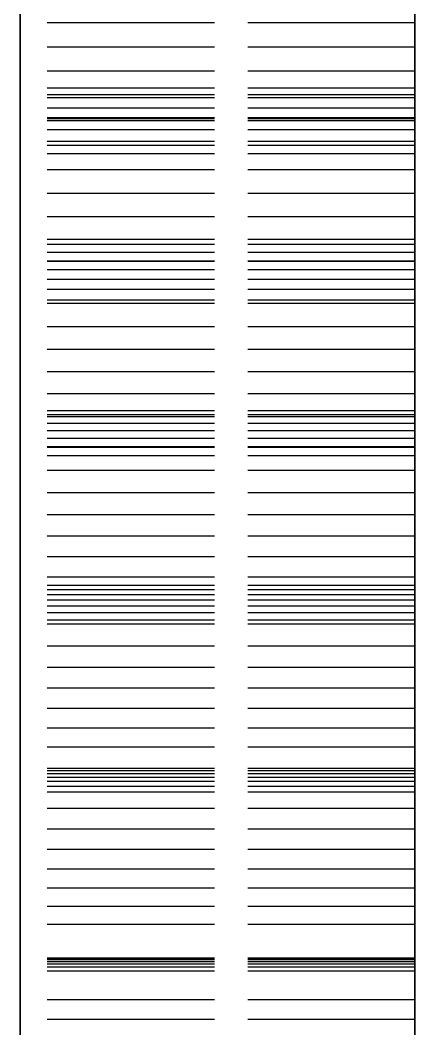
# Model space of a CAD drawing. Header units: millimetres. Extents: x -25 to 127, y -20 to 120.
# Drawn here: x 95.12 to 98.12, y 32.78 to 40.46 of the extents above; entities that cross this region are included whole.
import ezdxf

# ---------------------------------------------------------------- set-up
doc = ezdxf.new("R2010")
doc.units = ezdxf.units.MM
doc.linetypes.add('DASHED', pattern=[1.524, 1.27, -0.254])
doc.layers.add('HIDDEN', color=8, linetype='DASHED')
doc.layers.add('VISIBLE', color=7, linetype='CONTINUOUS')

msp = doc.modelspace()

# ---------------------------------------------------------------- linework, layer by layer
at = {"layer": 'HIDDEN'}
for points in [[(95.125, 48.375), (95.125, 47.59325), (95.125, 46.81151), (95.125, 46.02976), (95.125, 45.24802), (95.125, 44.46627), (95.125, 43.68452), (95.125, 42.90278), (95.125, 42.12103), (95.125, 41.33929), (95.125, 40.55754), (95.125, 39.77579), (95.125, 38.99405), (95.125, 38.2123), (95.125, 37.43056), (95.125, 36.64881), (95.125, 35.86706), (95.125, 35.08532), (95.125, 34.30357), (95.125, 33.52183), (95.125, 32.74008)], [(98.125, 48.375), (98.125, 47.59325), (98.125, 46.81151), (98.125, 46.02976), (98.125, 45.24802), (98.125, 44.46627), (98.125, 43.68452), (98.125, 42.90278), (98.125, 42.12103), (98.125, 41.33929), (98.125, 40.55754), (98.125, 39.77579), (98.125, 38.99405), (98.125, 38.2123), (98.125, 37.43056), (98.125, 36.64881), (98.125, 35.86706), (98.125, 35.08532), (98.125, 34.30357), (98.125, 33.52183), (98.125, 32.74008)], [(95.125, 47.75), (95.125, 46.9881), (95.125, 46.22619), (95.125, 45.46429), (95.125, 44.70238), (95.125, 43.94048), (95.125, 43.17857), (95.125, 42.41667), (95.125, 41.65476), (95.125, 40.89286), (95.125, 40.13095), (95.125, 39.36905), (95.125, 38.60714), (95.125, 37.84524), (95.125, 37.08333), (95.125, 36.32143), (95.125, 35.55952), (95.125, 34.79762), (95.125, 34.03571), (95.125, 33.27381), (95.125, 32.5119)], [(95.125, 45.75), (95.125, 45.05159), (95.125, 44.35317), (95.125, 43.65476), (95.125, 42.95635), (95.125, 42.25794), (95.125, 41.55952), (95.125, 40.86111), (95.125, 40.1627), (95.125, 39.46429), (95.125, 38.76587), (95.125, 38.06746), (95.125, 37.36905), (95.125, 36.67063), (95.125, 35.97222), (95.125, 35.27381), (95.125, 34.5754), (95.125, 33.87698), (95.125, 33.17857), (95.125, 32.48016)], [(95.125, 40.43626), (95.125, 40.62603)], [(95.125, 40.62603), (95.125, 40.43626)], [(98.125, 40.43626), (98.125, 40.62603)], [(98.125, 40.62603), (98.125, 40.43626)], [(95.125, 32.48016), (95.125, 32.82937), (95.125, 33.17857), (95.125, 33.52778), (95.125, 33.87698), (95.125, 34.22619), (95.125, 34.5754), (95.125, 34.9246), (95.125, 35.27381), (95.125, 35.62302), (95.125, 35.97222), (95.125, 36.32143), (95.125, 36.67063), (95.125, 37.01984), (95.125, 37.36905), (95.125, 37.71825), (95.125, 38.06746), (95.125, 38.41667), (95.125, 38.76587), (95.125, 39.11508), (95.125, 39.46429), (95.125, 39.81349), (95.125, 40.1627), (95.125, 40.5119)], [(95.125, 32.5119), (95.125, 32.89286), (95.125, 33.27381), (95.125, 33.65476), (95.125, 34.03571), (95.125, 34.41667), (95.125, 34.79762), (95.125, 35.17857), (95.125, 35.55952), (95.125, 35.94048), (95.125, 36.32143), (95.125, 36.70238), (95.125, 37.08333), (95.125, 37.46429), (95.125, 37.84524), (95.125, 38.22619), (95.125, 38.60714), (95.125, 38.9881), (95.125, 39.36905), (95.125, 39.75), (95.125, 40.13095), (95.125, 40.5119)], [(95.125, 40.24979), (95.125, 40.43626)], [(95.125, 40.43626), (95.125, 40.24979)], [(98.125, 40.43626), (95.125, 40.43626)], [(98.125, 40.43626), (95.125, 40.43626)], [(98.125, 40.24979), (98.125, 40.43626)], [(98.125, 40.43626), (98.125, 40.24979)], [(95.125, 40.06681), (95.125, 40.24979)], [(95.125, 40.24979), (95.125, 40.06681)], [(98.125, 40.24979), (95.125, 40.24979)], [(98.125, 40.24979), (95.125, 40.24979)], [(98.125, 40.06681), (98.125, 40.24979)], [(98.125, 40.24979), (98.125, 40.06681)], [(95.125, 39.88755), (95.125, 40.06681)], [(95.125, 40.06681), (95.125, 39.88755)], [(98.125, 40.06681), (95.125, 40.06681)], [(98.125, 40.06681), (95.125, 40.06681)], [(98.125, 39.88755), (98.125, 40.06681)], [(98.125, 40.06681), (98.125, 39.88755)], [(95.125, 39.68904), (95.125, 39.93801)], [(95.125, 39.93801), (95.125, 39.86425)], [(95.125, 39.86425), (95.125, 39.93801)], [(95.125, 39.93801), (95.125, 39.68904)], [(98.125, 39.93801), (95.125, 39.93801)], [(98.125, 39.93801), (95.125, 39.93801)], [(98.125, 39.68904), (98.125, 39.93801)], [(98.125, 39.93801), (98.125, 39.86425)], [(98.125, 39.86425), (98.125, 39.93801)], [(98.125, 39.93801), (98.125, 39.68904)], [(95.125, 39.71228), (95.125, 39.88755)], [(95.125, 39.88755), (95.125, 39.71228)], [(98.125, 39.88755), (95.125, 39.88755)], [(98.125, 39.88755), (95.125, 39.88755)], [(95.125, 39.86425), (95.125, 39.78679)], [(95.125, 39.78679), (95.125, 39.86425)], [(98.125, 39.86425), (95.125, 39.86425)], [(98.125, 39.86425), (95.125, 39.86425)], [(98.125, 39.71228), (98.125, 39.88755)], [(98.125, 39.88755), (98.125, 39.71228)], [(98.125, 39.86425), (98.125, 39.78679)], [(98.125, 39.78679), (98.125, 39.86425)], [(95.125, 39.78679), (95.125, 39.70553)], [(95.125, 39.70553), (95.125, 39.78679)], [(98.125, 39.78679), (95.125, 39.78679)], [(98.125, 39.78679), (95.125, 39.78679)], [(98.125, 39.78679), (98.125, 39.70553)], [(98.125, 39.70553), (98.125, 39.78679)], [(95.125, 39.43739), (95.125, 39.71228)], [(95.125, 39.71228), (95.125, 39.43739)], [(98.125, 39.71228), (95.125, 39.71228)], [(98.125, 39.71228), (95.125, 39.71228)], [(95.125, 39.70553), (95.125, 39.62033)], [(95.125, 39.62033), (95.125, 39.70553)], [(98.125, 39.70553), (95.125, 39.70553)], [(98.125, 39.70553), (95.125, 39.70553)], [(98.125, 39.43739), (98.125, 39.71228)], [(98.125, 39.71228), (98.125, 39.43739)], [(98.125, 39.70553), (98.125, 39.62033)], [(98.125, 39.62033), (98.125, 39.70553)], [(95.125, 39.50127), (95.125, 39.68904)], [(95.125, 39.68904), (95.125, 39.50127)], [(98.125, 39.68904), (95.125, 39.68904)], [(98.125, 39.68904), (95.125, 39.68904)], [(98.125, 39.50127), (98.125, 39.68904)], [(98.125, 39.68904), (98.125, 39.50127)], [(95.125, 39.62033), (95.125, 39.53102)], [(95.125, 39.53102), (95.125, 39.62033)], [(98.125, 39.62033), (95.125, 39.62033)], [(98.125, 39.62033), (95.125, 39.62033)], [(98.125, 39.62033), (98.125, 39.53102)], [(98.125, 39.53102), (98.125, 39.62033)], [(95.125, 39.53102), (95.125, 39.43739)], [(95.125, 39.43739), (95.125, 39.53102)], [(98.125, 39.53102), (95.125, 39.53102)], [(98.125, 39.53102), (95.125, 39.53102)], [(95.125, 39.31691), (95.125, 39.50127)], [(95.125, 39.50127), (95.125, 39.31691)], [(98.125, 39.50127), (95.125, 39.50127)], [(98.125, 39.50127), (95.125, 39.50127)], [(98.125, 39.53102), (98.125, 39.43739)], [(98.125, 39.43739), (98.125, 39.53102)], [(98.125, 39.31691), (98.125, 39.50127)], [(98.125, 39.50127), (98.125, 39.31691)], [(98.125, 39.43739), (95.125, 39.43739)], [(98.125, 39.43739), (95.125, 39.43739)], [(95.125, 39.13611), (95.125, 39.31691)], [(95.125, 39.31691), (95.125, 39.13611)], [(98.125, 39.31691), (95.125, 39.31691)], [(98.125, 39.31691), (95.125, 39.31691)], [(98.125, 39.13611), (98.125, 39.31691)], [(98.125, 39.31691), (98.125, 39.13611)], [(95.125, 38.95908), (95.125, 39.13611)], [(95.125, 39.13611), (95.125, 38.95908)], [(98.125, 39.13611), (95.125, 39.13611)], [(98.125, 39.13611), (95.125, 39.13611)], [(98.125, 38.95908), (98.125, 39.13611)], [(98.125, 39.13611), (98.125, 38.95908)], [(95.125, 38.78605), (95.125, 38.95908)], [(95.125, 38.95908), (95.125, 38.78605)], [(98.125, 38.95908), (95.125, 38.95908)], [(98.125, 38.95908), (95.125, 38.95908)], [(98.125, 38.78605), (98.125, 38.95908)], [(98.125, 38.95908), (98.125, 38.78605)], [(95.125, 38.61732), (95.125, 38.78605)], [(95.125, 38.78605), (95.125, 38.61732)], [(98.125, 38.78605), (95.125, 38.78605)], [(98.125, 38.78605), (95.125, 38.78605)], [(98.125, 38.61732), (98.125, 38.78605)], [(98.125, 38.78605), (98.125, 38.61732)], [(95.125, 38.48148), (95.125, 38.74662)], [(95.125, 38.74662), (95.125, 38.68632)], [(95.125, 38.68632), (95.125, 38.74662)], [(95.125, 38.74662), (95.125, 38.48148)], [(98.125, 38.74662), (95.125, 38.74662)], [(98.125, 38.74662), (95.125, 38.74662)], [(98.125, 38.48148), (98.125, 38.74662)], [(98.125, 38.74662), (98.125, 38.68632)], [(98.125, 38.68632), (98.125, 38.74662)], [(98.125, 38.74662), (98.125, 38.48148)], [(95.125, 38.68632), (95.125, 38.62211)], [(95.125, 38.62211), (95.125, 38.68632)], [(98.125, 38.68632), (95.125, 38.68632)], [(98.125, 38.68632), (95.125, 38.68632)], [(98.125, 38.68632), (98.125, 38.62211)], [(98.125, 38.62211), (98.125, 38.68632)], [(95.125, 38.62211), (95.125, 38.55386)], [(95.125, 38.55386), (95.125, 38.62211)], [(98.125, 38.62211), (95.125, 38.62211)], [(98.125, 38.62211), (95.125, 38.62211)], [(95.125, 38.32324), (95.125, 38.61732)], [(95.125, 38.61732), (95.125, 38.32324)], [(98.125, 38.61732), (95.125, 38.61732)], [(98.125, 38.61732), (95.125, 38.61732)], [(95.125, 38.55386), (95.125, 38.48143)], [(95.125, 38.48143), (95.125, 38.55386)], [(98.125, 38.55386), (95.125, 38.55386)], [(98.125, 38.55386), (95.125, 38.55386)], [(98.125, 38.62211), (98.125, 38.55386)], [(98.125, 38.55386), (98.125, 38.62211)], [(98.125, 38.32324), (98.125, 38.61732)], [(98.125, 38.61732), (98.125, 38.32324)], [(98.125, 38.55386), (98.125, 38.48143)], [(98.125, 38.48143), (98.125, 38.55386)], [(95.125, 38.29977), (95.125, 38.48148)], [(95.125, 38.48148), (95.125, 38.29977)], [(98.125, 38.48148), (95.125, 38.48148)], [(98.125, 38.48148), (95.125, 38.48148)], [(95.125, 38.48143), (95.125, 38.40464)], [(95.125, 38.40464), (95.125, 38.48143)], [(98.125, 38.48143), (95.125, 38.48143)], [(98.125, 38.48143), (95.125, 38.48143)], [(98.125, 38.29977), (98.125, 38.48148)], [(98.125, 38.48148), (98.125, 38.29977)], [(98.125, 38.48143), (98.125, 38.40464)], [(98.125, 38.40464), (98.125, 38.48143)], [(95.125, 38.40464), (95.125, 38.32324)], [(95.125, 38.32324), (95.125, 38.40464)], [(98.125, 38.40464), (95.125, 38.40464)], [(98.125, 38.40464), (95.125, 38.40464)], [(98.125, 38.40464), (98.125, 38.32324)], [(98.125, 38.32324), (98.125, 38.40464)], [(98.125, 38.32324), (95.125, 38.32324)], [(98.125, 38.32324), (95.125, 38.32324)], [(95.125, 38.12171), (95.125, 38.29977)], [(95.125, 38.29977), (95.125, 38.12171)], [(98.125, 38.29977), (95.125, 38.29977)], [(98.125, 38.29977), (95.125, 38.29977)], [(98.125, 38.12171), (98.125, 38.29977)], [(98.125, 38.29977), (98.125, 38.12171)], [(95.125, 37.94747), (95.125, 38.12171)], [(95.125, 38.12171), (95.125, 37.94747)], [(98.125, 38.12171), (95.125, 38.12171)], [(98.125, 38.12171), (95.125, 38.12171)], [(98.125, 37.94747), (98.125, 38.12171)], [(98.125, 38.12171), (98.125, 37.94747)], [(95.125, 37.77725), (95.125, 37.94747)], [(95.125, 37.94747), (95.125, 37.77725)], [(98.125, 37.94747), (95.125, 37.94747)], [(98.125, 37.94747), (95.125, 37.94747)], [(98.125, 37.77725), (98.125, 37.94747)], [(98.125, 37.94747), (98.125, 37.77725)], [(95.125, 37.61129), (95.125, 37.77725)], [(95.125, 37.77725), (95.125, 37.61129)], [(98.125, 37.77725), (95.125, 37.77725)], [(98.125, 37.77725), (95.125, 37.77725)], [(98.125, 37.61129), (98.125, 37.77725)], [(98.125, 37.77725), (98.125, 37.61129)], [(95.125, 37.44992), (95.125, 37.61129)], [(95.125, 37.61129), (95.125, 37.44992)], [(98.125, 37.61129), (95.125, 37.61129)], [(98.125, 37.61129), (95.125, 37.61129)], [(98.125, 37.44992), (98.125, 37.61129)], [(98.125, 37.61129), (98.125, 37.44992)], [(95.125, 37.20215), (95.125, 37.48216)], [(95.125, 37.48216), (95.125, 37.43563)], [(95.125, 37.43563), (95.125, 37.48216)], [(95.125, 37.48216), (95.125, 37.20215)], [(98.125, 37.48216), (95.125, 37.48216)], [(98.125, 37.48216), (95.125, 37.48216)], [(98.125, 37.20215), (98.125, 37.48216)], [(98.125, 37.48216), (98.125, 37.43563)], [(98.125, 37.43563), (98.125, 37.48216)], [(98.125, 37.48216), (98.125, 37.20215)], [(95.125, 37.13809), (95.125, 37.44992)], [(95.125, 37.44992), (95.125, 37.13809)], [(98.125, 37.44992), (95.125, 37.44992)], [(98.125, 37.44992), (95.125, 37.44992)], [(95.125, 37.43563), (95.125, 37.38497)], [(95.125, 37.38497), (95.125, 37.43563)], [(98.125, 37.43563), (95.125, 37.43563)], [(98.125, 37.43563), (95.125, 37.43563)], [(98.125, 37.13809), (98.125, 37.44992)], [(98.125, 37.44992), (98.125, 37.13809)], [(98.125, 37.43563), (98.125, 37.38497)], [(98.125, 37.38497), (98.125, 37.43563)], [(95.125, 37.38497), (95.125, 37.33007)], [(95.125, 37.33007), (95.125, 37.38497)], [(98.125, 37.38497), (95.125, 37.38497)], [(98.125, 37.38497), (95.125, 37.38497)], [(95.125, 37.33007), (95.125, 37.27076)], [(95.125, 37.27076), (95.125, 37.33007)], [(98.125, 37.33007), (95.125, 37.33007)], [(98.125, 37.33007), (95.125, 37.33007)], [(98.125, 37.38497), (98.125, 37.33007)], [(98.125, 37.33007), (98.125, 37.38497)], [(98.125, 37.33007), (98.125, 37.27076)], [(98.125, 37.27076), (98.125, 37.33007)], [(95.125, 37.27076), (95.125, 37.20686)], [(95.125, 37.20686), (95.125, 37.27076)], [(98.125, 37.27076), (95.125, 37.27076)], [(98.125, 37.27076), (95.125, 37.27076)], [(98.125, 37.27076), (98.125, 37.20686)], [(98.125, 37.20686), (98.125, 37.27076)], [(95.125, 37.20686), (95.125, 37.13809)], [(95.125, 37.13809), (95.125, 37.20686)], [(98.125, 37.20686), (95.125, 37.20686)], [(98.125, 37.20686), (95.125, 37.20686)], [(95.125, 37.02739), (95.125, 37.20215)], [(95.125, 37.20215), (95.125, 37.02739)], [(98.125, 37.20215), (95.125, 37.20215)], [(98.125, 37.20215), (95.125, 37.20215)], [(98.125, 37.20686), (98.125, 37.13809)], [(98.125, 37.13809), (98.125, 37.20686)], [(98.125, 37.02739), (98.125, 37.20215)], [(98.125, 37.20215), (98.125, 37.02739)], [(98.125, 37.13809), (95.125, 37.13809)], [(98.125, 37.13809), (95.125, 37.13809)], [(95.125, 36.8565), (95.125, 37.02739)], [(95.125, 37.02739), (95.125, 36.8565)], [(98.125, 37.02739), (95.125, 37.02739)], [(98.125, 37.02739), (95.125, 37.02739)], [(98.125, 36.8565), (98.125, 37.02739)], [(98.125, 37.02739), (98.125, 36.8565)], [(95.125, 36.68966), (95.125, 36.8565)], [(95.125, 36.8565), (95.125, 36.68966)], [(98.125, 36.8565), (95.125, 36.8565)], [(98.125, 36.8565), (95.125, 36.8565)], [(98.125, 36.68966), (98.125, 36.8565)], [(98.125, 36.8565), (98.125, 36.68966)], [(95.125, 36.52708), (95.125, 36.68966)], [(95.125, 36.68966), (95.125, 36.52708)], [(98.125, 36.68966), (95.125, 36.68966)], [(98.125, 36.68966), (95.125, 36.68966)], [(98.125, 36.52708), (98.125, 36.68966)], [(98.125, 36.68966), (98.125, 36.52708)], [(95.125, 36.36901), (95.125, 36.52708)], [(95.125, 36.52708), (95.125, 36.36901)], [(98.125, 36.52708), (95.125, 36.52708)], [(98.125, 36.52708), (95.125, 36.52708)], [(98.125, 36.36901), (98.125, 36.52708)], [(98.125, 36.52708), (98.125, 36.36901)], [(95.125, 36.21578), (95.125, 36.36901)], [(95.125, 36.36901), (95.125, 36.21578)], [(98.125, 36.36901), (95.125, 36.36901)], [(98.125, 36.36901), (95.125, 36.36901)], [(98.125, 36.21578), (98.125, 36.36901)], [(98.125, 36.36901), (98.125, 36.21578)], [(95.125, 35.88771), (95.125, 36.21578)], [(95.125, 36.21578), (95.125, 35.88771)], [(98.125, 36.21578), (95.125, 36.21578)], [(98.125, 36.21578), (95.125, 36.21578)], [(98.125, 35.88771), (98.125, 36.21578)], [(98.125, 36.21578), (98.125, 35.88771)], [(95.125, 35.85728), (95.125, 36.1508)], [(95.125, 36.1508), (95.125, 36.11825)], [(95.125, 36.11825), (95.125, 36.1508)], [(95.125, 36.1508), (95.125, 35.85728)], [(98.125, 36.1508), (95.125, 36.1508)], [(98.125, 36.1508), (95.125, 36.1508)], [(95.125, 36.11825), (95.125, 36.0814)], [(95.125, 36.0814), (95.125, 36.11825)], [(98.125, 36.11825), (95.125, 36.11825)], [(98.125, 36.11825), (95.125, 36.11825)], [(98.125, 35.85728), (98.125, 36.1508)], [(98.125, 36.1508), (98.125, 36.11825)], [(98.125, 36.11825), (98.125, 36.1508)], [(98.125, 36.1508), (98.125, 35.85728)], [(98.125, 36.11825), (98.125, 36.0814)], [(98.125, 36.0814), (98.125, 36.11825)], [(95.125, 36.0814), (95.125, 36.04011)], [(95.125, 36.04011), (95.125, 36.0814)], [(98.125, 36.0814), (95.125, 36.0814)], [(98.125, 36.0814), (95.125, 36.0814)], [(95.125, 36.04011), (95.125, 35.99422)], [(95.125, 35.99422), (95.125, 36.04011)], [(98.125, 36.04011), (95.125, 36.04011)], [(98.125, 36.04011), (95.125, 36.04011)], [(98.125, 36.0814), (98.125, 36.04011)], [(98.125, 36.04011), (98.125, 36.0814)], [(98.125, 36.04011), (98.125, 35.99422)], [(98.125, 35.99422), (98.125, 36.04011)], [(95.125, 35.99422), (95.125, 35.94352)], [(95.125, 35.94352), (95.125, 35.99422)], [(98.125, 35.99422), (95.125, 35.99422)], [(98.125, 35.99422), (95.125, 35.99422)], [(95.125, 35.94352), (95.125, 35.88771)], [(95.125, 35.88771), (95.125, 35.94352)], [(98.125, 35.94352), (95.125, 35.94352)], [(98.125, 35.94352), (95.125, 35.94352)], [(98.125, 35.99422), (98.125, 35.94352)], [(98.125, 35.94352), (98.125, 35.99422)], [(98.125, 35.94352), (98.125, 35.88771)], [(98.125, 35.88771), (98.125, 35.94352)], [(98.125, 35.88771), (95.125, 35.88771)], [(98.125, 35.88771), (95.125, 35.88771)], [(95.125, 35.69032), (95.125, 35.85728)], [(95.125, 35.85728), (95.125, 35.69032)], [(98.125, 35.85728), (95.125, 35.85728)], [(98.125, 35.85728), (95.125, 35.85728)], [(98.125, 35.69032), (98.125, 35.85728)], [(98.125, 35.85728), (98.125, 35.69032)], [(95.125, 35.52744), (95.125, 35.69032)], [(95.125, 35.69032), (95.125, 35.52744)], [(98.125, 35.69032), (95.125, 35.69032)], [(98.125, 35.69032), (95.125, 35.69032)], [(98.125, 35.52744), (98.125, 35.69032)], [(98.125, 35.69032), (98.125, 35.52744)], [(95.125, 35.36881), (95.125, 35.52744)], [(95.125, 35.52744), (95.125, 35.36881)], [(98.125, 35.52744), (95.125, 35.52744)], [(98.125, 35.52744), (95.125, 35.52744)], [(98.125, 35.36881), (98.125, 35.52744)], [(98.125, 35.52744), (98.125, 35.36881)], [(95.125, 35.21466), (95.125, 35.36881)], [(95.125, 35.36881), (95.125, 35.21466)], [(98.125, 35.36881), (95.125, 35.36881)], [(98.125, 35.36881), (95.125, 35.36881)], [(98.125, 35.21466), (98.125, 35.36881)], [(98.125, 35.36881), (98.125, 35.21466)], [(95.125, 35.06525), (95.125, 35.21466)], [(95.125, 35.21466), (95.125, 35.06525)], [(98.125, 35.21466), (95.125, 35.21466)], [(98.125, 35.21466), (95.125, 35.21466)], [(98.125, 35.06525), (98.125, 35.21466)], [(98.125, 35.21466), (98.125, 35.06525)], [(95.125, 34.92091), (95.125, 35.06525)], [(95.125, 35.06525), (95.125, 34.92091)], [(98.125, 35.06525), (95.125, 35.06525)], [(98.125, 35.06525), (95.125, 35.06525)], [(98.125, 34.92091), (98.125, 35.06525)], [(98.125, 35.06525), (98.125, 34.92091)], [(95.125, 34.5782), (95.125, 34.92091)], [(95.125, 34.92091), (95.125, 34.5782)], [(98.125, 34.92091), (95.125, 34.92091)], [(98.125, 34.92091), (95.125, 34.92091)], [(98.125, 34.5782), (98.125, 34.92091)], [(98.125, 34.92091), (98.125, 34.5782)], [(95.125, 34.45343), (95.125, 34.75903)], [(95.125, 34.75903), (95.125, 34.74062)], [(95.125, 34.74062), (95.125, 34.75903)], [(95.125, 34.75903), (95.125, 34.45343)], [(98.125, 34.75903), (95.125, 34.75903)], [(98.125, 34.75903), (95.125, 34.75903)], [(95.125, 34.74062), (95.125, 34.71776)], [(95.125, 34.71776), (95.125, 34.74062)], [(98.125, 34.74062), (95.125, 34.74062)], [(98.125, 34.74062), (95.125, 34.74062)], [(95.125, 34.71776), (95.125, 34.69028)], [(95.125, 34.69028), (95.125, 34.71776)], [(98.125, 34.71776), (95.125, 34.71776)], [(98.125, 34.71776), (95.125, 34.71776)], [(98.125, 34.45343), (98.125, 34.75903)], [(98.125, 34.75903), (98.125, 34.74062)], [(98.125, 34.74062), (98.125, 34.75903)], [(98.125, 34.75903), (98.125, 34.45343)], [(98.125, 34.74062), (98.125, 34.71776)], [(98.125, 34.71776), (98.125, 34.74062)], [(98.125, 34.71776), (98.125, 34.69028)], [(98.125, 34.69028), (98.125, 34.71776)], [(95.125, 34.69028), (95.125, 34.65803)], [(95.125, 34.65803), (95.125, 34.69028)], [(98.125, 34.69028), (95.125, 34.69028)], [(98.125, 34.69028), (95.125, 34.69028)], [(95.125, 34.65803), (95.125, 34.62077)], [(95.125, 34.62077), (95.125, 34.65803)], [(98.125, 34.65803), (95.125, 34.65803)], [(98.125, 34.65803), (95.125, 34.65803)], [(98.125, 34.69028), (98.125, 34.65803)], [(98.125, 34.65803), (98.125, 34.69028)], [(98.125, 34.65803), (98.125, 34.62077)], [(98.125, 34.62077), (98.125, 34.65803)], [(95.125, 34.62077), (95.125, 34.5782)], [(95.125, 34.5782), (95.125, 34.62077)], [(98.125, 34.62077), (95.125, 34.62077)], [(98.125, 34.62077), (95.125, 34.62077)], [(98.125, 34.5782), (95.125, 34.5782)], [(98.125, 34.5782), (95.125, 34.5782)], [(98.125, 34.62077), (98.125, 34.5782)], [(98.125, 34.5782), (98.125, 34.62077)], [(95.125, 34.29508), (95.125, 34.45343)], [(95.125, 34.45343), (95.125, 34.29508)], [(98.125, 34.45343), (95.125, 34.45343)], [(98.125, 34.45343), (95.125, 34.45343)], [(98.125, 34.29508), (98.125, 34.45343)], [(98.125, 34.45343), (98.125, 34.29508)], [(95.125, 34.141), (95.125, 34.29508)], [(95.125, 34.29508), (95.125, 34.141)], [(98.125, 34.29508), (95.125, 34.29508)], [(98.125, 34.29508), (95.125, 34.29508)], [(98.125, 34.141), (98.125, 34.29508)], [(98.125, 34.29508), (98.125, 34.141)], [(95.125, 33.99136), (95.125, 34.141)], [(95.125, 34.141), (95.125, 33.99136)], [(98.125, 34.141), (95.125, 34.141)], [(98.125, 34.141), (95.125, 34.141)], [(98.125, 33.99136), (98.125, 34.141)], [(98.125, 34.141), (98.125, 33.99136)], [(95.125, 33.84639), (95.125, 33.99136)], [(95.125, 33.99136), (95.125, 33.84639)], [(98.125, 33.99136), (95.125, 33.99136)], [(98.125, 33.99136), (95.125, 33.99136)], [(98.125, 33.84639), (98.125, 33.99136)], [(98.125, 33.99136), (98.125, 33.84639)], [(95.125, 33.70636), (95.125, 33.84639)], [(95.125, 33.84639), (95.125, 33.70636)], [(98.125, 33.84639), (95.125, 33.84639)], [(98.125, 33.84639), (95.125, 33.84639)], [(98.125, 33.70636), (98.125, 33.84639)], [(98.125, 33.84639), (98.125, 33.70636)], [(95.125, 33.57161), (95.125, 33.70636)], [(95.125, 33.70636), (95.125, 33.57161)], [(98.125, 33.70636), (95.125, 33.70636)], [(98.125, 33.70636), (95.125, 33.70636)], [(98.125, 33.57161), (98.125, 33.70636)], [(98.125, 33.70636), (98.125, 33.57161)], [(95.125, 33.21594), (95.125, 33.57161)], [(95.125, 33.57161), (95.125, 33.21594)], [(98.125, 33.57161), (95.125, 33.57161)], [(98.125, 33.57161), (95.125, 33.57161)], [(98.125, 33.21594), (98.125, 33.57161)], [(98.125, 33.57161), (98.125, 33.21594)], [(95.125, 32.99743), (95.125, 33.31362)], [(95.125, 33.31362), (95.125, 33.30945)], [(95.125, 33.30945), (95.125, 33.31362)], [(95.125, 33.31362), (95.125, 32.99743)], [(98.125, 33.31362), (95.125, 33.31362)], [(98.125, 33.31362), (95.125, 33.31362)], [(95.125, 33.30945), (95.125, 33.30068)], [(95.125, 33.30068), (95.125, 33.30945)], [(98.125, 33.30945), (95.125, 33.30945)], [(98.125, 33.30945), (95.125, 33.30945)], [(95.125, 33.30068), (95.125, 33.28716)], [(95.125, 33.28716), (95.125, 33.30068)], [(98.125, 33.30068), (95.125, 33.30068)], [(98.125, 33.30068), (95.125, 33.30068)], [(95.125, 33.28716), (95.125, 33.2687)], [(95.125, 33.2687), (95.125, 33.28716)], [(98.125, 33.28716), (95.125, 33.28716)], [(98.125, 33.28716), (95.125, 33.28716)], [(95.125, 33.2687), (95.125, 33.24506)], [(95.125, 33.24506), (95.125, 33.2687)], [(98.125, 33.2687), (95.125, 33.2687)], [(98.125, 33.2687), (95.125, 33.2687)], [(98.125, 32.99743), (98.125, 33.31362)], [(98.125, 33.31362), (98.125, 33.30945)], [(98.125, 33.30945), (98.125, 33.31362)], [(98.125, 33.31362), (98.125, 32.99743)], [(98.125, 33.30945), (98.125, 33.30068)], [(98.125, 33.30068), (98.125, 33.30945)], [(98.125, 33.30068), (98.125, 33.28716)], [(98.125, 33.28716), (98.125, 33.30068)], [(98.125, 33.28716), (98.125, 33.2687)], [(98.125, 33.2687), (98.125, 33.28716)], [(98.125, 33.2687), (98.125, 33.24506)], [(98.125, 33.24506), (98.125, 33.2687)], [(95.125, 33.24506), (95.125, 33.21594)], [(95.125, 33.21594), (95.125, 33.24506)], [(98.125, 33.24506), (95.125, 33.24506)], [(98.125, 33.24506), (95.125, 33.24506)], [(98.125, 33.21594), (95.125, 33.21594)], [(98.125, 33.21594), (95.125, 33.21594)], [(98.125, 33.24506), (98.125, 33.21594)], [(98.125, 33.21594), (98.125, 33.24506)], [(95.125, 32.84847), (95.125, 32.99743)], [(95.125, 32.99743), (95.125, 32.84847)], [(98.125, 32.99743), (95.125, 32.99743)], [(98.125, 32.99743), (95.125, 32.99743)], [(98.125, 32.84847), (98.125, 32.99743)], [(98.125, 32.99743), (98.125, 32.84847)], [(95.125, 32.70393), (95.125, 32.84847)], [(95.125, 32.84847), (95.125, 32.70393)], [(98.125, 32.84847), (95.125, 32.84847)], [(98.125, 32.84847), (95.125, 32.84847)], [(98.125, 32.70393), (98.125, 32.84847)], [(98.125, 32.84847), (98.125, 32.70393)]]:
    msp.add_lwpolyline(points, dxfattribs=at)
at = {"layer": 'VISIBLE'}
for points in [[(95.125, 32.74008), (95.125, 33.13095), (95.125, 33.52183), (95.125, 33.9127), (95.125, 34.30357), (95.125, 34.69444), (95.125, 35.08532), (95.125, 35.47619), (95.125, 35.86706), (95.125, 36.25794), (95.125, 36.64881), (95.125, 37.03968), (95.125, 37.43056), (95.125, 37.82143), (95.125, 38.2123), (95.125, 38.60317), (95.125, 38.99405), (95.125, 39.38492), (95.125, 39.77579), (95.125, 40.16667), (95.125, 40.55754)], [(98.125, 32.74008), (98.125, 33.13095), (98.125, 33.52183), (98.125, 33.9127), (98.125, 34.30357), (98.125, 34.69444), (98.125, 35.08532), (98.125, 35.47619), (98.125, 35.86706), (98.125, 36.25794), (98.125, 36.64881), (98.125, 37.03968), (98.125, 37.43056), (98.125, 37.82143), (98.125, 38.2123), (98.125, 38.60317), (98.125, 38.99405), (98.125, 39.38492), (98.125, 39.77579), (98.125, 40.16667), (98.125, 40.55754)]]:
    msp.add_lwpolyline(points, dxfattribs=at)

doc.saveas('drawing.dxf')
